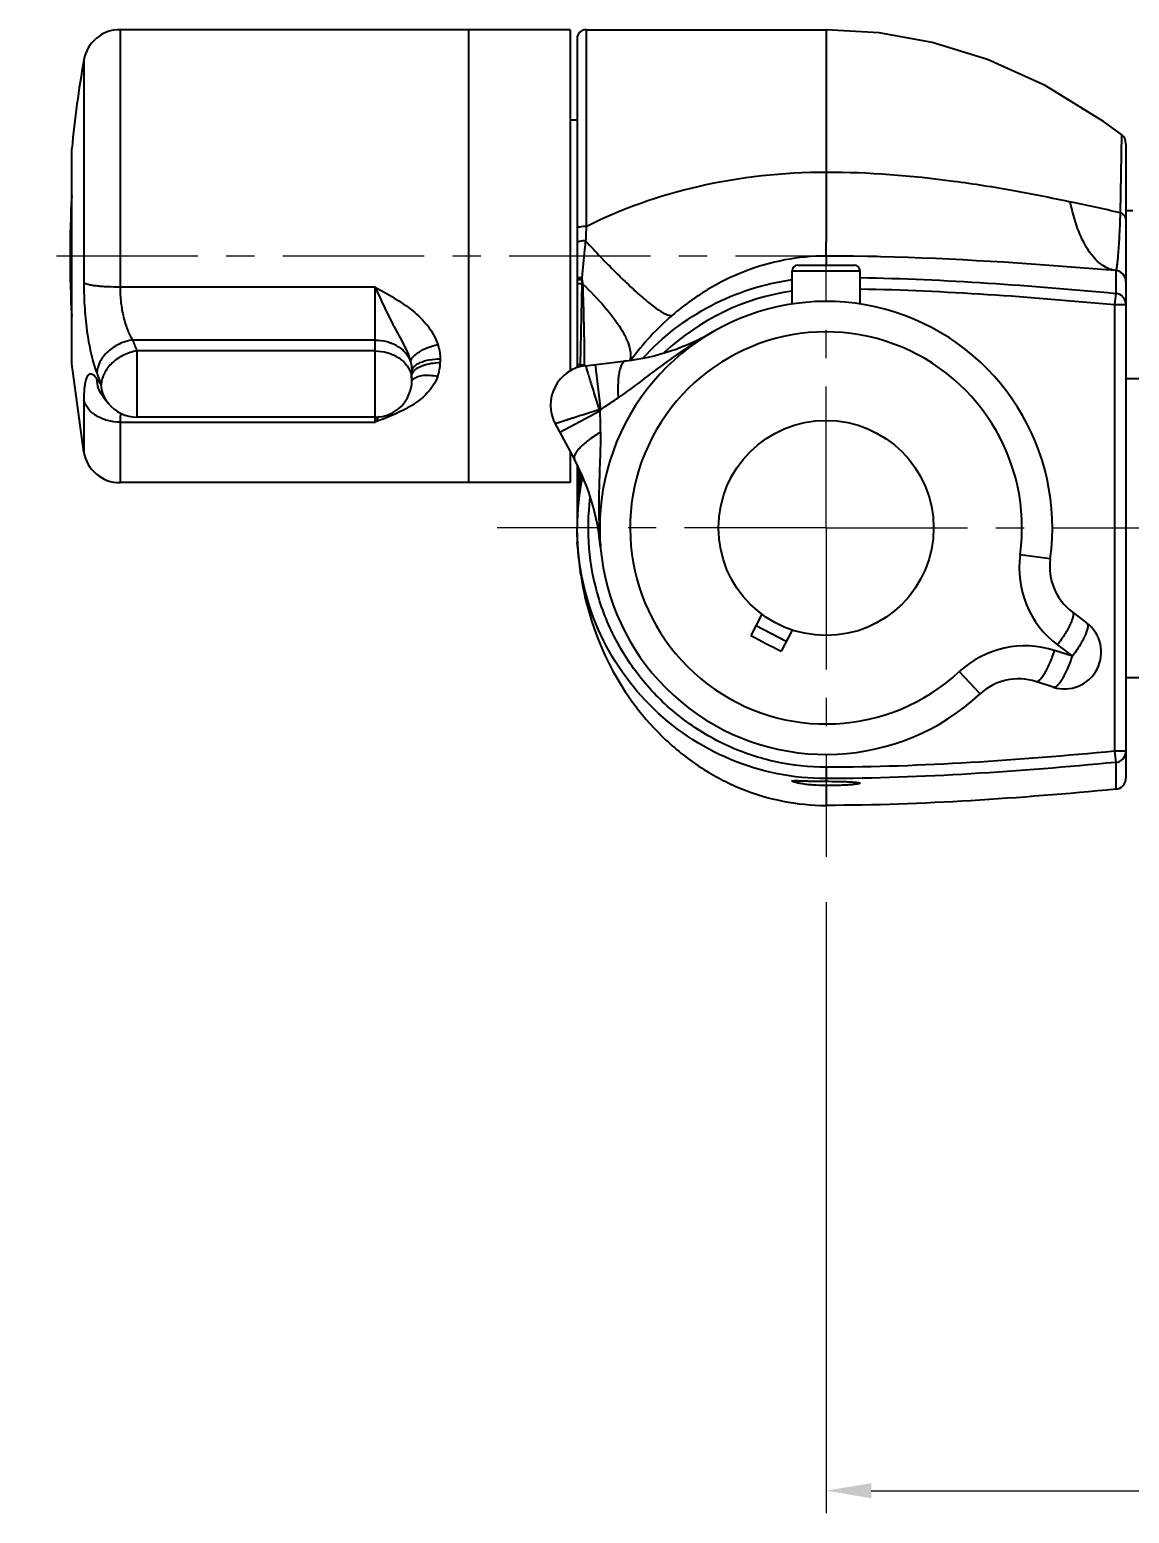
# Model space of a CAD drawing. Extents: x 0 to 1580, y 0 to 1158.
# Drawn here: x 822.2 to 919.4, y 205.5 to 336.5 of the extents above; entities that cross this region are included whole.
import ezdxf

# ---------------------------------------------------------------- set-up
doc = ezdxf.new("R2010")
doc.units = 0
doc.header["$LTSCALE"] = 10
doc.header["$MEASUREMENT"] = 0
doc.header["$PDMODE"] = 3
doc.header["$PDSIZE"] = -10
doc.linetypes.add('CENTER', pattern=[2, 1.25, -0.25, 0.25, -0.25])
doc.layers.get('0').update_dxf_attribs({"linetype": 'CONTINUOUS'})
doc.layers.get('DEFPOINTS').update_dxf_attribs({"linetype": 'CONTINUOUS'})
doc.layers.add('DEF_LAYER_ASSEM_MEMBER', color=7, linetype='CONTINUOUS')
doc.layers.add('MEMBER', color=7, linetype='CONTINUOUS')
doc.styles.add('Daelim Dimension', font='')
doc.styles.get('Daelim Dimension').set_extended_font_data('NanumGothic')
doc.dimstyles.new('DEFAULT', dxfattribs={"dimscale": 2, "dimtxt": 2, "dimasz": 2, "dimexe": 0, "dimexo": 2, "dimgap": 1, "dimtad": 1, "dimdec": 1, "dimzin": 9, "dimdsep": 46, "dimtxsty": 'Daelim Dimension', "dimcen": 0.5, "dimclrd": 252, "dimclre": 252, "dimclrt": 3, "dimadec": 1, "dimazin": 0, "dimtfac": 1, "dimtdec": 1, "dimtix": 1, "dimtmove": 0, "dimatfit": 3, "dimfxl": 1, "dimtolj": 1, "dimtzin": 1, "dimlwd": 9, "dimlwe": 9, "dimarcsym": 0})

# ---------------------------------------------------------------- blocks, each defined once
blk = doc.blocks.new('*D3')
at = {"color": 5, "lineweight": 9, "ltscale": 0.5, "transparency": 16777216}
for p, q in [((892.6158167211584, 259.4336410768892), (892.6158167211584, 205.4695918068646)), ((994.7158167211583, 215.0611049951892), (994.7158167211583, 205.4695918068646)), ((896.6158167211584, 207.4695918068646), (990.7158167211583, 207.4695918068646))]:
    blk.add_line(p, q, dxfattribs=at)
at = {"color": 5, "ltscale": 0.5, "transparency": 16777216}
for points in [[(896.6158167211584, 208.1362584735313), (896.6158167211584, 206.802925140198), (892.6158167211584, 207.4695918068646)], [(990.7158167211583, 208.1362584735313), (990.7158167211583, 206.802925140198), (994.7158167211583, 207.4695918068646)]]:
    blk.add_solid(points, dxfattribs=at)
at = {"layer": 'DEFPOINTS', "color": 0, "ltscale": 0.5, "transparency": 16777216}
for p in [(892.6158167211584, 263.4336410768892), (994.7158167211583, 219.0611049951892), (994.7158167211583, 207.4695918068646)]:
    blk.add_point(p, dxfattribs=at)
at = {"color": 7, "ltscale": 0.5, "transparency": 16777216, "insert": (943.6658167211581, 220.3136547539319), "char_height": 10, "attachment_point": 2, "style": 'Daelim Dimension'}
blk.add_mtext('\\A1;102', dxfattribs=at)

msp = doc.modelspace()

# ---------------------------------------------------------------- linework, layer by layer
at = {"layer": 'DEF_LAYER_ASSEM_MEMBER', "color": 7, "linetype": 'Continuous'}
for p, q in [((870.0158167211584, 336.4875118663892), (830.2267827236583, 336.4875118663892)), ((861.0158167211584, 336.4875118663892), (861.0158167211584, 296.4875118663892)), ((870.0158167211584, 336.4875118663892), (870.0158167211584, 306.3574348988892)), ((870.6158167211584, 335.6875118663893), (870.6158167211584, 306.6414858933892)), ((871.4158167211585, 336.4875118663892), (892.6158167211584, 336.4875118663892)), ((870.6158167211584, 328.4875118663892), (870.0158167211584, 328.4875118663892)), ((919.1158167211584, 326.4188807488893), (919.1158167211584, 270.4019349197893)), ((825.9680894744588, 306.9875118663892), (825.9680894744588, 325.9875118663892)), ((919.7158167211583, 320.4875118663892), (919.1158167211584, 320.4875118663892)), ((889.6158167211584, 312.2612317996892), (889.6158167211584, 315.1875118663893)), ((890.1158167211584, 315.6875118663893), (895.1158167211584, 315.6875118663893)), ((895.6158167211584, 312.2612317996892), (895.6158167211584, 315.1875118663893)), ((827.0258578040584, 299.1748577514892), (825.9680894744588, 306.9875118663892)), ((871.3596812503583, 306.8143438767893), (874.9102432404588, 307.2345805813893)), ((856.0158167211584, 305.5209823020892), (856.0158167211584, 306.2862380975893)), ((919.1158167211584, 305.6875118663893), (926.2158167211583, 305.6875118663893)), ((828.7451386092584, 304.0573904880893), (828.7442358485587, 304.0585889880892)), ((852.7658167211584, 302.2709823020892), (831.7261292660587, 302.2709823020892)), ((868.6879434261587, 301.6819875482893), (870.3802254953584, 298.5324974582892)), ((870.0158167211584, 299.2106951677893), (870.0158167211584, 296.4875118663892)), ((870.6158167211584, 298.0596744786893), (870.6158167211584, 294.2220898826893)), ((870.0158167211584, 296.4875118663892), (830.2267822372587, 296.4875118663892)), ((870.6158167211584, 293.8063805489893), (870.6158167211584, 292.9255363866893)), ((870.6400517986585, 294.5964595822892), (870.6389372015587, 294.5758445074893)), ((870.6452449833587, 293.8045024154893), (870.6425952394584, 293.7506675329893)), ((870.6121320272587, 292.4874215485893), (870.6121320272587, 292.4876022861893)), ((870.6158167211584, 292.0491061521892), (870.6158167211584, 291.2334431985893)), ((886.9537145262584, 284.8592356040892), (885.9790889986584, 282.9869973851893)), ((914.3648758208583, 285.0795786987892), (915.6427499693586, 284.1131300707892)), ((886.4369339298587, 283.8665093148892), (889.0979664293586, 282.4812634751893)), ((889.6147470257583, 283.4739897643892), (888.6401214981584, 281.6017515454893)), ((919.1158167211584, 279.2875118663893), (926.2158167211583, 279.2875118663893)), ((912.6834150013583, 278.4283004894893), (911.1587916659582, 278.9207404090893))]:
    msp.add_line(p, q, dxfattribs=at)
at = {"layer": 'DEF_LAYER_ASSEM_MEMBER', "color": 9, "linetype": 'Continuous'}
for p, q in [((830.2267827237583, 336.4875118650892), (830.2267827246587, 313.7515808279892)), ((871.4158167211585, 336.4875118663892), (871.4158356262587, 319.1104035574892)), ((892.6158167211584, 336.4875118663892), (892.6158167211584, 324.9007493564892)), ((827.0258590996586, 333.8001733508893), (827.0258591019583, 314.1191938170892)), ((918.7168284907584, 327.2182200415892), (918.6100390054585, 320.3072458767892)), ((892.6158167211584, 324.9007493564892), (892.6166624009584, 317.7425161750892)), ((892.6170190934586, 316.4942051856892), (892.6166624009584, 317.7425161750892)), ((892.6158160356586, 316.4946070615892), (892.6158160356586, 315.6875118663893)), ((871.0480340079584, 314.5821781441892), (871.0425567376587, 314.3989057530893)), ((889.6158167211584, 315.1875118663893), (895.6158167211584, 315.1875118663893)), ((918.2090324580586, 315.2241917431893), (918.1544608951585, 315.2285463636892)), ((918.2092368521585, 315.2265980104893), (918.2093266051588, 313.2000103337892)), ((852.7658167211584, 313.7515742989892), (830.2267827246587, 313.7515808279892)), ((852.7658167211584, 301.8277553225893), (852.7658167211584, 313.7515742989892)), ((871.0339063008587, 314.0477016635892), (870.9004661762588, 306.9006834383893)), ((871.0339044915586, 314.0477017856892), (871.0908937916583, 314.0438572635893)), ((871.0425567376587, 314.3989057530893), (871.0614290683584, 314.3971137452892)), ((918.2093265728586, 313.2000102601893), (918.1158167216586, 312.2067406942892)), ((918.1158167211584, 312.2074925868892), (918.1158167211584, 272.7673561977892)), ((918.1158167211584, 312.2067406942892), (919.1158167211584, 312.2067406942892)), ((852.7658167211584, 309.0796702629892), (831.3406034584586, 309.0795786982892)), ((831.7261584426587, 308.1131300707892), (831.7261289497583, 302.2709823020892)), ((852.7658167211584, 308.1131300707892), (831.7261584426587, 308.1131300707892)), ((858.5158167211584, 307.4197769189892), (858.5158167211584, 307.0861189989893)), ((870.9004818691583, 306.9006824082892), (870.8968534699588, 306.7079430005892)), ((870.9004661762588, 306.9006834383893), (871.2407254886584, 306.8783492344892)), ((871.2396018867585, 306.8783786250892), (871.2393478148588, 306.8156218745893)), ((872.2231618859587, 306.9165435448892), (872.6933114757585, 302.9442697169893)), ((827.0258591019583, 303.7975417315893), (827.0258577906584, 299.1748578296892)), ((872.6230625893586, 302.8093228618893), (869.0994996365584, 300.9160441930892)), ((872.5590890310586, 302.9283834437892), (872.6933118620586, 302.9442697627892)), ((872.5590890310586, 302.9283834437892), (872.6230542374587, 302.8093384054893)), ((830.2267827246587, 301.8277510725893), (830.2267822322583, 296.4875118682892)), ((830.2267827246587, 301.8277510725893), (852.7658167211584, 301.8277553225893)), ((870.7129606510584, 297.8646956486892), (870.6457576685584, 294.8521726799893)), ((870.6457576685584, 294.8521726799893), (870.6400510273588, 294.5964597743892)), ((912.4277990961587, 289.7515742990893), (909.7657239450587, 290.1191938170892)), ((913.0690591706584, 282.1516055386892), (914.3899844607586, 281.1525975880893)), ((914.3899844607586, 281.1525975880893), (912.8139934351584, 281.6616288195893)), ((906.2206518205585, 277.8277553227892), (904.3926119620583, 279.7975417315893)), ((919.1158167211584, 272.7682916141893), (918.1158167211584, 272.7682916141893)), ((918.1158167218587, 272.7682916141893), (918.2093259781586, 271.7750285413892)), ((892.6158176145586, 271.3502043502892), (892.6158175561586, 270.1119701815893)), ((918.2095841032587, 271.7750525903892), (918.2093587955587, 269.4063195744893)), ((892.6158174406582, 269.7332186159892), (892.6158185960585, 267.9838267123893))]:
    msp.add_line(p, q, dxfattribs=at)
at = {"layer": 'DEF_LAYER_ASSEM_MEMBER', "color": 1, "linetype": 'CENTER', "lineweight": 5}
for p, q in [((892.6158167211584, 292.4875118663892), (892.6158167211584, 321.5413826559893)), ((897.1158167211584, 316.4875118663892), (822.2424552266584, 316.4875118663892)), ((892.6158167211584, 292.4875118663892), (863.5619459316586, 292.4875118663892)), ((892.6158167211584, 292.4875118663892), (921.6696875107586, 292.4875118663892)), ((892.6158167211584, 292.4875118663892), (892.6158167211584, 263.4336410768892))]:
    msp.add_line(p, q, dxfattribs=at)
at = {"layer": 'DEF_LAYER_ASSEM_MEMBER', "color": 7, "linetype": 'Continuous'}
msp.add_lwpolyline([(918.7168285286584, 327.2182208794893), (917.1232550679588, 328.3746126700893), (911.9686117230585, 331.5514464702892), (906.8934805482586, 333.8568469248892), (901.9875053780588, 335.3643287084892), (897.2963333027583, 336.1964999237892), (892.6158167211584, 336.4875118663892)], dxfattribs=at)
msp.add_circle((892.6158167211584, 292.4875118663892), 9.5, dxfattribs=at)
for centre, radius, start, end in [((830.2267827246587, 333.2375118663892), 3.25, 90, 170.0303431842019), ((871.4158167211585, 335.6875118663893), 0.8, 90, 180), ((925.5158167211584, 316.4875118663892), 100, 170.0303429322015, 174.5486801876011), ((918.1158167211584, 326.4188870286893), 1, 5.9926739086263e-10, 53.06082926969974), ((890.1158167211584, 315.1875118663893), 0.5, 90, 180), ((895.1158167211584, 315.1875118663893), 0.5, 0, 90), ((892.6158167211584, 292.4875118663892), 20, 352.1374624822999, 312.8625375189029), ((872.5594952912588, 327.0959497204892), 20, 276.7500000000041, 300.0950474339945), ((871.7710621414585, 303.3386042774893), 3.5, 96.7500000000041, 208.2499608630988), ((852.7657839044587, 305.5210151188892), 3.2500328169, 270.0005785362957, 359.9994214636994), ((845.0695622025587, 316.3653202837892), 20.4443620959, 217.0147592796012, 219.0991551265025), ((831.7261270370586, 305.5208450371892), 3.2498627353, 219.1480784996995, 270.0005536872955), ((830.2267827246587, 299.7375118663892), 3.25, 189.9695249094026, 270), ((852.7624107312586, 289.0661041145893), 20, 4.904933451998864, 28.25000000000064), ((892.9400032762587, 292.4741179133893), 22.327875294, 168.2297434831987, 179.9653976167005), ((896.5365629004586, 292.5470779608893), 25.9211247383, 171.2176174900994, 173.2911084068004), ((896.2425887560585, 292.5916267101892), 25.6237955543, 169.9023579944994, 171.2156987052987), ((897.0017798535587, 292.4929237722893), 26.3894826949, 173.2923362791, 175.4794061485011), ((882.7070668020588, 293.7908877413893), 12.0912600252, 178.0766855655002, 179.9265999392002), ((896.8929778413585, 292.4852311775892), 26.2808659658, 177.2401134645991, 179.0379271556995), ((888.6244608042584, 293.6118190232892), 18.0113409939, 176.9318776560008, 178.1391334666003), ((897.0028585932587, 292.4799496108892), 26.3908740921, 175.4508860527998, 177.1231273639999), ((865.6785354971585, 290.4440265535893), 5, 3.747252434699583, 9.097762511399205), ((896.8920448122585, 292.4897667788892), 26.2799326352, 180.9620507844997, 182.7370629426003), ((896.9801383788586, 292.4937491244892), 26.3681158726, 182.7365655749998, 183.7510803444003), ((865.6778222038583, 290.4451456890893), 5, 3.657214484701253, 3.733921315498901), ((897.6428088940584, 292.4962813952893), 27.0308621231, 183.6737269126004, 184.1597137457994), ((897.7083876041588, 292.5017055359892), 27.0966615393, 184.161094454801, 188.8804256866012), ((917.3807946899587, 289.0675899070893), 5, 172.1373869512985, 232.9017394463928), ((913.6823240091585, 281.5209823020892), 3.25, 252.1000000000022, 52.90000000000276), ((977.0876449256584, 454.7563840797893), 194.4363422011, 242.0579811839029, 242.9420188161011), ((909.6218605950585, 274.1628161865892), 5, 72.09821799480022, 132.8626091187966), ((918.1158167211584, 270.4019349179893), 1, 275.3782210503999, 1.02201145246029e-07)]:
    msp.add_arc(centre, radius, start, end, dxfattribs=at)
at = {"layer": 'DEF_LAYER_ASSEM_MEMBER', "color": 9, "linetype": 'Continuous'}
for centre, radius, start, end in [((871.4770604487585, 119.8738301364892), 205.90091927, 76.76673434999704, 78.02760344280583), ((789.8027525095586, 308.6116453091893), 81.4643220779, 4.072406338699793, 4.203871166099219), ((918.1160318968587, 314.2311626795893), 0.9997846520999999, 359.9391426658991, 84.65083248190523), ((912.0629325217587, 313.2125125001893), 41.0375277307, 178.3433506519007, 178.833844828401), ((887.2286913920584, 315.5703637861893), 16.2098291424, 184.1510301940003, 185.4037089553012), ((892.6327887627585, 292.6797975897892), 20.9453844913, 98.2901650485994, 133.118970697499), ((918.1172680112586, 312.2057136231892), 0.9985492382, 0.05893234430000595, 84.71025827800081), ((894.7728091505587, 293.0082343104892), 24.1082171967, 130.7141685246987, 143.6360477245046), ((892.6158167211584, 292.4875118663892), 17.3126570046, 352.1374624821015, 312.8625375179068), ((869.0001162297585, 323.5433325475892), 40.3415304319, 201.010105368902, 202.4879591778023), ((854.9237933535587, 307.0843964390892), 3.5920237807, 340.1956151679007, 0.02747627000025197), ((867.1053065660585, 321.1026019855892), 41.7006093109, 201.0100590233003, 202.487912832401), ((842.4521557792586, 316.4277053807892), 17.8797879153, 217.023081550598, 219.0948721061969), ((853.9101583187585, 305.5164556284892), 2.105946741, 10.69654300770211, 11.45611641170149), ((853.9296509502583, 305.5198323660892), 2.0861660879, 0.03158256760002149, 10.70477997380193), ((856.6107300315584, 305.0659983455893), 0.729261609, 143.0590770508036, 145.3909596947986), ((892.6158167211584, 292.4875118663892), 22.5, 152.3062926738005, 152.6936813516018), ((859.3592929843585, 297.5491367489892), 7.860057641699999, 142.6545057741987, 147.0197769604948), ((650.8326216374585, 311.7408754138893), 220.5310383358, 355.5351692574992, 356.2939220629001), ((916.2038996873589, 294.4295571783892), 43.6691612362, 181.5515056314999, 182.5516662872002), ((914.2326004131583, 294.3354850336892), 41.6956288884, 182.5431244485987, 184.8960896317997), ((918.2126991284586, 288.9527112760892), 8.5271373431, 172.1374843845994, 232.8999780974941), ((910.1931237174585, 273.5472549217892), 8.5271344442, 72.10001048320424, 132.8625270346975)]:
    msp.add_arc(centre, radius, start, end, dxfattribs=at)
for points, start_tangent, end_tangent in [([(871.4161290432585, 319.1098418213892), (881.3274290319587, 322.6514229160892), (892.6158163595583, 323.9171246131892)], (0.8916719848841678, 0.4526820864279131), (0.9999999546046285, 0.0003013150191711)), ([(892.6158167211584, 323.9164009412892), (903.8820045032585, 323.1210137172893), (909.1801432950588, 322.2858044446892), (914.1892059926586, 321.2965286125892)], (1, 5.826238093841795e-09), (0.9782949159681449, -0.2072174157518628)), ([(918.1544776796586, 315.2285437007893), (917.5298582235587, 315.4096991175892), (916.9167267493585, 315.7702663358892), (916.3289888045583, 316.3134029772892), (915.7802322731586, 317.0317660633892), (914.8475956783586, 318.9351220914892), (914.1876401836585, 321.2960591805892)], (-0.9890460616975397, 0.1476072079560711), (-0.2000688473580246, 0.9797818411854915)), ([(918.6108511154584, 320.3082793593892), (918.5642158013588, 319.1754468337892), (918.5148659772585, 318.1773844038893), (918.4639871128584, 317.3187864269893), (918.4117454492584, 316.6030717260893), (918.3594050926586, 316.0326566464893), (918.3077580182585, 315.6106656049893), (918.2821864944585, 315.4565133130892), (918.2570659157586, 315.3405273829893), (918.2325443061586, 315.2629156076893), (918.2082060181583, 315.2242589617892)], (-0.03680320273358601, -0.9993225326532723), (-0.7902056143686507, -0.6128418123955509)), ([(919.1158138937585, 319.7399497523892), (918.9806939869586, 320.0685743073892), (918.6108470455583, 320.3082031587892)], (0.001587672004861026, 0.9999987396480083), (-0.9371880002955596, 0.3488246724387631)), ([(871.4158167211585, 319.1104073120893), (871.1096702497584, 319.0976205439893), (870.8501314340588, 319.0611762841892), (870.6767131454585, 319.0066322598892), (870.6158167211584, 318.9422922750892)], (-0.9999999986998733, 5.099268256802395e-05), (-3.352560744819671e-06, -0.9999999999943802)), ([(871.4158543173585, 319.1104030486892), (871.3690271094583, 317.8472428855893)], (-0.03652567646773806, -0.9993327148445479), (-0.03819354289490016, -0.9992703604536339)), ([(871.3696838669584, 317.8467181856893), (870.8341808878586, 317.7826966358892), (870.6724801931587, 317.7175818814892), (870.6158168127586, 317.6417307234892)], (-0.999891137627769, -0.01475509720217953), (-0.00186259157779023, -0.9999982653748027)), ([(871.3696469264587, 317.8464153754892), (871.2701175010588, 317.0435566184892), (871.0478969990586, 314.5834346971892)], (-0.1315582703159325, -0.9913084391406541), (-0.0715410776860397, -0.9974376542940017)), ([(871.3690271094583, 317.8472428855893), (874.0386858743586, 315.0456159572892), (875.3074361622585, 313.8196357740892), (876.4532508722586, 312.7937100531892), (877.4258533386583, 312.0137015809893), (878.1895130073585, 311.5047809629892), (878.4867287397583, 311.3536972450893), (878.7279863370586, 311.2683384325892), (879.0473599400584, 311.2816134049892)], (0.6734913625215666, -0.7391950923868771), (0.8547216415119484, 0.5190866165979628)), ([(892.6158188496584, 316.4942140210893), (888.9746963109583, 316.1505866194893), (885.4370370111583, 315.1372392577892), (882.1101234138587, 313.5025486040893), (879.0472966821585, 311.2815689453893)], (-0.9999998808079086, -0.0004882460123366913), (-0.757891294699874, -0.6523808591751821)), ([(918.1549307711584, 315.2284765997892), (911.9551186358585, 315.6994289754892), (892.6158160356586, 316.4941784718893)], (-0.9968357801475876, 0.07948853639079527), (-1, -3.249482912760831e-09)), ([(871.0480462245587, 314.5826272008892), (870.8700878804584, 314.5753533563893), (870.7323517520585, 314.5655640192892), (870.6820999940587, 314.5599490909892), (870.6455501664586, 314.5539801804892), (870.6233207233586, 314.5477789682892), (870.6158167230587, 314.5414841446892)], (-0.9995507812984953, -0.0299705789995438), (-0.001182590442611805, -0.999999300739678)), ([(895.6161809067585, 314.5966934969892), (906.9146312656585, 314.1112495684893), (918.2093242935584, 313.1999858471892)], (0.9998571995557205, -0.01689912709557543), (0.9955976329056924, -0.09373021579289394)), ([(827.0258591019583, 314.1191938170892), (827.1055260258586, 311.8440387539893), (827.3378640432584, 309.6571290452893), (827.7041702690585, 307.7165937982892), (828.1770581833584, 306.1516055386892)], (2.08112219610992e-06, -0.9999999999978346), (0.3584405816656995, -0.9335525423965997)), ([(830.2267827246587, 313.7515742990893), (829.1147493383587, 313.7784099044893), (828.6012515727584, 313.8111833799892), (828.1370638296585, 313.8556642480892), (827.7364506648587, 313.9105039917893), (827.4115906003585, 313.9740141948893), (827.1722557621588, 314.0443188122892), (827.0258591019583, 314.1191938170892)], (-1, -1.04858873352805e-09), (-0.7891817465006663, 0.6141597275873419)), ([(830.2267826041584, 313.7515808279892), (830.3063024077587, 312.3965182741892), (830.5356362004586, 311.1062046617893), (830.8907496846587, 309.9779563822892), (831.3406232502584, 309.0795787001892)], (1.575873201266851e-06, -0.9999999999987583), (0.5351736078194387, -0.8447420964374428)), ([(852.7658167211584, 313.7515742989892), (854.4626881230588, 312.7858736770893), (856.0598127148587, 311.6796421325893), (857.4127804954587, 310.3224630727892), (858.3033663225588, 308.6965063811892)], (0.8766630893095059, -0.4811047992301818), (0.314316067776765, -0.9493183920778908)), ([(852.7658167211584, 313.7515742989892), (853.5315900074584, 312.0863227928892), (853.9283084791587, 311.2653310119892), (854.3406974966583, 310.4610175232892), (854.7682015145583, 309.6683120804893), (855.1980155631586, 308.8708843420893), (855.8957360610584, 307.1856271297893)], (0.4061261208381542, -0.9138170352827489), (0.2475964147079769, -0.9688632594044196)), ([(870.6558110381584, 314.3759806555893), (870.6259194849586, 314.3697961100893), (870.6158167211584, 314.3634756543893)], (-0.9885031721239647, -0.1512001279789784), (-1.562146536364618e-06, -0.9999999999987799)), ([(871.0339064977588, 314.0477196235893), (870.8613559832584, 314.0430816909893), (870.7282137426587, 314.0369265325892), (870.6797154624587, 314.0334156114892), (870.6444663459583, 314.0296919596892), (870.6230412994587, 314.0258287790892), (870.6158167139583, 314.0219093931893)], (-0.999801294558216, -0.01993417667513259), (1.533726517534386e-06, -0.9999999999988239)), ([(871.0425579128587, 314.3989130152893), (870.9146380950588, 314.3946990932892), (870.6558110381584, 314.3759806555893)], (-0.9996513258539871, -0.02640505100100923), (-0.9885031719720877, -0.1512001289719067)), ([(871.0909008286585, 314.0438394478892), (873.0504678320585, 312.0060268886892), (874.4962454561582, 310.0656983887892), (874.9652978952586, 309.1988205814893), (875.2484007140583, 308.4311669097892), (875.2644063082585, 307.2507590085893)], (0.726960036620103, -0.6866797690024795), (-0.3339486424260079, -0.942591271029934)), ([(871.0909254450585, 314.0437354687892), (871.2396018867585, 306.8783786250892)], (0.04171221826458099, -0.9991296666836834), (-0.003827054411912447, -0.9999926768004497)), ([(895.6161808210586, 313.5988619911892), (906.8788009359587, 313.1141680643892), (918.1158167211584, 312.2074925868892)], (0.9998552658636922, -0.01701315152008516), (0.9956000959540678, -0.09370404973239412)), ([(874.2461054550586, 303.9714110893892), (876.3232468633587, 305.4771969013892), (878.3581131039587, 307.0030142008893), (880.4358341960587, 308.4558135909892), (882.5876560062588, 309.7917307934893)], (0.8310453108556146, 0.5562047206783624), (0.8652216287098524, 0.501389602218345)), ([(831.3405678358586, 309.0796702629892), (830.1588594076584, 308.7272368656893), (829.1480571376587, 308.0512320253893), (828.4540372062584, 307.1492964459893), (828.1770581833584, 306.1516055386892)], (-0.9903785459654514, -0.1383847379278453), (-0.04963672607030986, -0.9987673379846886)), ([(831.7261584425587, 308.1131300710892), (830.5496479410585, 307.7487437896892), (829.5430500784587, 307.0625890467892), (828.8516431577586, 306.1535178249893), (828.5756014462586, 305.1525975880893)], (-0.9888478345381724, -0.1489293796709276), (-0.04940885141996088, -0.9987786368366918)), ([(852.7658167211584, 309.0796702629892), (853.8021705749588, 308.9443480621892), (854.7302325697583, 308.5525673087893), (855.4532339726584, 307.9452215297893), (855.8957360610584, 307.1856271297893)], (1, 0), (0.3308701793544273, -0.9436762815785767)), ([(852.7658167211584, 308.1131300707892), (853.8880217078586, 307.9536990387892), (854.8721987635586, 307.4950070186893), (855.5973741891585, 306.7933169445893), (855.9741485265586, 305.9347331658893)], (1, 0), (0.1986158447478381, -0.9800774184803479)), ([(855.8957311631584, 307.1856260371893), (856.1225892845587, 307.5948220054893), (856.3541101644587, 307.8098448338893), (856.6544118124584, 308.0218387871893), (857.4168381975587, 308.4070111111893), (858.3033663225588, 308.6965061052892)], (0.1553929480192163, 0.9878527378642513), (0.9702077644603807, 0.2422744183375344)), ([(858.3033663225588, 308.6965063811892), (858.3952804098585, 308.3796971491893), (858.5158167211584, 307.4197769189892)], (0.3144210841060037, -0.9492836150853998), (5.369213279725118e-05, -0.9999999985585775)), ([(855.8957360610584, 307.1856271297893), (855.9474621535587, 306.9612190884892), (856.0158167202585, 306.2862302439893)], (0.2534911631991929, -0.9673377022425624), (1.239087280915617e-05, -0.9999999999232333)), ([(856.0158167211584, 306.2863100504892), (856.0638708179586, 306.5073671103893), (856.2061481146584, 306.7200992705892), (856.4371528157585, 306.9160159236893), (856.7480497682586, 307.0877921593892), (857.5590414677586, 307.3334831875893), (858.5158167211584, 307.4197769189892)], (0, 1), (1, 3.391799192888739e-11)), ([(856.1010021512584, 306.2151023226892), (856.4371528088586, 306.5638215216892), (856.9939531337586, 306.8432642369893), (857.7121501147585, 307.0237448963892), (858.5158167211584, 307.0861189989893)], (0.4949285339487383, 0.8689336834784073), (1, 1.921659079169558e-09)), ([(870.9004845269583, 306.9008505448893), (870.7805351679585, 306.8938929037893), (870.6904546052583, 306.8856564241893), (870.6347164506587, 306.8765306586893), (870.6158166989585, 306.8669563662893)], (-0.9989170695956788, -0.04652620842473643), (-4.584525959445537e-06, -0.9999999999894911)), ([(871.3596812503583, 306.8143438767893), (871.3834997162585, 306.7384386037893), (871.4137107138586, 306.6444718448893), (871.4547337084587, 306.5141761922893), (871.5653604073586, 306.1506112047892), (871.7151160884587, 305.6637476718893), (871.8971236471584, 305.0734433690893), (872.1035783549587, 304.4028911930893), (872.3278280431587, 303.6780852436892), (872.5599487280588, 302.9255850540893)], (0.3513940892381213, -0.9362276400793299), (0.3123511912208812, -0.9499667011758343)), ([(874.9102421908583, 307.2345894402893), (874.7378624653584, 307.1561190888892), (874.5838983098583, 306.9654018645892), (874.4529787670585, 306.6679850411892), (874.3487568425585, 306.2723886455892), (874.2742851471585, 305.7899877257893), (874.2316907570585, 305.2348577689893), (874.2222186112585, 304.6225448402893), (874.2461057376586, 303.9714109127892)], (-0.9930678974035236, -0.1175421249873629), (0.06073081941086254, -0.9981541802615893)), ([(828.1770581833584, 305.6616288195893), (827.9292459297585, 305.9340978698892), (827.8135900686584, 306.0170483962893), (827.7041594744587, 306.0636005053892), (827.6014129971586, 306.0733467956892), (827.5058131205587, 306.0460227378892), (827.4178193189587, 305.9814731651892), (827.3378507048587, 305.8797648682893), (827.2035192533585, 305.5659673908892), (827.1055169717583, 305.1088312832892), (827.0458784399584, 304.5158066740893), (827.0258591019583, 303.7975417315893)], (-0.6018955278952091, 0.7985748390099376), (-2.979185899090411e-06, -0.9999999999955623)), ([(828.7442582717586, 304.0586058765892), (828.3403092513586, 304.8118517821893), (828.1770581834585, 305.6616288194892)], (-0.6015784747356439, 0.7988137071525101), (-0.04203437350755801, 0.9991161651398837)), ([(858.3033663225588, 305.8673831326893), (857.9320308831584, 305.1108065825892), (857.4124825645586, 304.4380680439892), (856.7782308041587, 303.8508934315893), (856.0594141294587, 303.3422805661893), (854.4623886520585, 302.5105463536893), (852.7658167211584, 301.8277553225893)], (-0.338552998967472, -0.9409473241845853), (-0.935623610426531, -0.3529992345776732)), ([(856.0158167235586, 305.9109956480893), (856.0211918983587, 305.9877080618892), (856.1010021512584, 306.2151023226892)], (9.293572019920488e-05, 0.9999999956814759), (0.4949285341040085, 0.868933683389968)), ([(856.0278635992586, 305.5042781835892), (856.9095883886584, 305.9437079225893), (857.5720104394586, 305.9729541285892), (858.3033663210585, 305.8673626841892)], (0.6009095226053771, 0.7993170495130062), (0.9746062698013055, -0.2239254761387927)), ([(829.2035991934586, 303.4717903716893), (828.7558733943588, 304.2550140129892), (828.5756014462586, 305.1525975880893)], (-0.6305200425163244, 0.7761729678268966), (-0.04187176863188165, 0.9991229929251144)), ([(872.6933120312588, 302.9442700849892), (873.0843043110585, 303.1998120651892), (874.2461054550586, 303.9714110893892)], (0.8384584441799773, 0.5449655377941727), (0.8311059243566504, 0.5561141452069689)), ([(830.2267827246587, 301.8277553227892), (829.1147493278586, 301.9715464193893), (828.1370638178587, 302.3854922270892), (827.4115905939584, 303.0196373283893), (827.0258591019583, 303.7975417315893)], (-1, -2.490754732582895e-11), (-0.2332022285021783, 0.9724282598843053)), ([(872.5618744359585, 302.9292843035893), (871.8122386311584, 302.6877848785892), (871.0898245088583, 302.4556905313892), (870.4220290691583, 302.2402790656893), (870.1165022405585, 302.1418952469892), (869.8339101287584, 302.0511193994893), (869.5772375879587, 301.9684865399893), (869.3490235660583, 301.8949151205892), (869.1516097141584, 301.8313719044893), (868.9870628394583, 301.7784413576892), (868.8572516621584, 301.7365927875892), (868.8057993100583, 301.7199798744892), (868.7635116592583, 301.7063260512892), (868.7305221951588, 301.6956872247893), (868.7068986372587, 301.6880814292892), (868.6986139476585, 301.6854179329893), (868.6926885830585, 301.6835151113893), (868.6879396249587, 301.6819947147893)], (-0.9573337779942525, -0.2889844935480992), (-0.475370452157786, 0.8797857314228857)), ([(872.6230620336582, 302.8093534992893), (872.6379871773588, 302.3424861912893), (872.6723236714583, 300.9482044112892)], (0.03447948989697894, -0.9994054056169819), (0.02115383388042378, -0.9997762326201597)), ([(830.3054604180584, 302.6031013698893), (830.2712314403584, 302.4381750269893), (830.2267826157586, 301.8277510725893)], (-0.2440802290683833, -0.9697550421513289), (-2.268729244425627e-06, -0.9999999999974264)), ([(872.6723242713588, 300.9482041568892), (872.1252451337587, 300.5942955219892), (871.6291001377585, 300.2353274772893), (871.1987945468586, 299.8820261380893), (870.8463489111587, 299.5443281322893), (870.5820732350585, 299.2320492300893), (870.4135346295584, 298.9542144759893), (870.3456171499583, 298.7187031763892), (870.3802098702586, 298.5324890655893)], (-0.8524733663095081, -0.522770656916525), (0.4733113107684453, -0.8808952282188025)), ([(872.6723236714583, 300.9482044112892), (872.6515861801586, 299.0063332020893), (872.5827743651585, 297.0812235483892), (872.5507480246588, 293.2471896408892)], (0.02111128999562892, -0.9997771318822612), (0.02713027908196436, -0.9996319062319564)), ([(892.6158176145586, 271.3502043502892), (888.1760284679585, 271.8294993589893), (883.9392333273586, 273.2389022961893), (880.0984773253585, 275.5163815132893), (876.8242867606587, 278.5523679635892), (874.2633538531586, 282.2103877555893), (872.5259199705588, 286.3237332926892), (871.6872118229585, 290.7097103059892), (871.7835849828584, 295.1739518014892)], (-0.999999999949938, 1.000619434045074e-05), (0.1267490821522079, 0.9919348114536423)), ([(870.6400510273588, 294.5964597743892), (870.6811363097586, 294.5837788453892), (870.6944176700586, 294.5731615493893)], (0.9703550293197105, -0.2416839197670043), (-0.07482724962555966, -0.9971965115830853)), ([(914.3647547512587, 285.0796702629892), (914.4401547550588, 284.9483408604892), (914.4501629334586, 284.8485756139893), (914.4414166400584, 284.7272368656893), (914.3683636714586, 284.4245600088892), (914.2237268620584, 284.0512320253893), (914.0127193400585, 283.6208607165893), (913.7431634861587, 283.1492964459893), (913.4245743311585, 282.6532915771893), (913.0690591706584, 282.1516055386892)], (0.7975839288206654, -0.6032079877513161), (-0.5958079307222969, -0.8031269573911805)), ([(915.6427499688584, 284.1131300710892), (915.7354680823587, 283.7487437896892), (915.7118847169586, 283.6042074267892), (915.6697701519588, 283.4406502179893), (915.5316442356584, 283.0625890467892), (915.3260900712585, 282.6282809384892), (915.0605608807587, 282.1535178249893), (914.7447159866588, 281.6556000224892), (914.3899844607586, 281.1525975880893)], (0.7975839288220002, -0.603207987749551), (-0.5952624099028839, -0.8035313704869346)), ([(911.1586436840585, 278.9207882059893), (911.3094700925585, 278.9343515898893), (911.3969334507588, 278.9833763648893), (911.4913116640587, 279.0601379548892), (911.6973485653584, 279.2935877544892), (911.9202006790583, 279.6261994243893), (912.1517112745587, 280.0458975070893), (912.3833832276587, 280.5371828890893), (912.6069514038586, 281.0826525565893), (912.8139934353585, 281.6616288194892)], (0.9515944038765564, -0.3073566178087294), (0.3161417079364151, 0.9487119797404514)), ([(912.6834150013583, 278.4283004894893), (913.0350836931584, 278.5613536421893), (913.1399540875586, 278.6635746560893), (913.2497763874585, 278.7918854490892), (913.4802401978586, 279.1218785549893), (913.7181035475587, 279.5393675660893), (913.9547054357586, 280.0291892800892), (914.1814146326587, 280.5735081894892), (914.3899844607586, 281.1525975880893)], (0.9515944038803574, -0.3073566177969612), (0.3167858730388482, 0.9484970799338366)), ([(918.1158167211584, 272.7673561977892), (905.3814827562587, 271.7672383101892), (892.6158176145586, 271.3502043502892)], (-0.9955990793015496, -0.09371485097841686), (-0.9999999998048492, 1.975605828420978e-05)), ([(918.2093259781586, 271.7750285413892), (918.8552453037587, 272.0966492696892), (919.1158167211584, 272.7682916141893)], (0.9958848238670561, 0.09062790735354545), (0, 1)), ([(918.2093236411583, 271.7750529396893), (905.4134451105583, 270.7700012276892), (892.6158179606582, 270.3525535859893)], (-0.995597631537363, -0.09373023032721756), (-1, -7.344073260231367e-09))]:
    msp.add_spline(points, degree=3, dxfattribs=dict(at, start_tangent=start_tangent, end_tangent=end_tangent))
at = {"layer": 'DEF_LAYER_ASSEM_MEMBER', "color": 7, "linetype": 'Continuous'}
for points, start_tangent, end_tangent in [([(876.4462718120585, 307.4997172176892), (882.4268767342583, 312.1053345116893), (885.9196653162585, 313.5717477935892), (889.6130147636586, 314.4141445019893)], (0.6757867920294298, 0.7370971521574156), (0.9904797606920841, 0.1376584311233857)), ([(892.6158179606582, 270.3525702068893), (884.1736748698586, 272.0468339378892), (877.0335323436584, 276.8592752178893), (872.2781712746587, 284.0383612965892), (870.6121320535585, 292.4874215485893)], (-0.9999999999920111, 3.997246667581716e-06), (-1.678244946785737e-06, 0.9999999999985919)), ([(870.9365428841584, 288.3187165492892), (873.5469099310585, 280.2995928201892), (878.4708754301587, 273.7556513782893), (881.6185018996584, 271.2938575701892), (885.0957642109584, 269.4761616404892), (888.7987028660586, 268.3618688566892), (892.6158179672584, 267.9838267123893)], (0.1543830167245244, -0.9880110749111244), (0.999999999999998, 6.483740947288824e-08)), ([(892.6158167211584, 269.7332187550892), (891.4642845891585, 269.7787388777892), (890.9459763041586, 269.8303713496892), (890.4925502827587, 269.8939169504893), (890.1207847889586, 269.9623834974892), (889.8442957851585, 270.0286851527893), (889.7451755124584, 270.0590215533892), (889.6736210504587, 270.0865299614892), (889.6303437369584, 270.1106972255893), (889.6158167626586, 270.1311299433893)], (-0.9999999999962658, -2.732851320541057e-06), (0.0002581566300524177, 0.9999999666775766)), ([(889.6158167626586, 270.1311299433893), (889.6302640228587, 270.1474565922892), (889.6733842415588, 270.1597237392892), (889.8440481428584, 270.1723526221892), (890.1212764773586, 270.1711550841893), (890.4943698190586, 270.1600224214893), (890.9489743136583, 270.1438966381893), (891.4674686326584, 270.1278497411893), (892.0305694737585, 270.1162165956893), (892.6158167211584, 270.1119704786893)], (0.0002581566683088951, 0.9999999666775667), (0.9999999999975103, 2.231519970741372e-06)), ([(892.6158167211584, 270.1119701767892), (893.7647740154584, 270.1007843366892), (894.2834945636587, 270.0868144055893), (894.7381047688586, 270.0673878805893), (895.1109557480586, 270.0427799211892), (895.3878355930583, 270.0134878558893), (895.5582736748584, 269.9802675254892), (895.6013701919583, 269.9624934029893), (895.6158166988585, 269.9441481875892)], (1, 4.935987076342627e-09), (0.0001616067014410697, -0.9999999869416369)), ([(895.6158166988585, 269.9441481875892), (895.6013647845584, 269.9253891569892), (895.5582514338585, 269.9064138833892), (895.3878045530587, 269.8686123280893), (895.1110002487585, 269.8324361574893), (894.7382881005587, 269.7996436456892), (894.2837883961583, 269.7719507466892), (893.7650874168585, 269.7508973027892), (892.6158167211584, 269.7332186228892)], (0.0001616067160043654, -0.9999999869416347), (-1, -4.26790443888617e-09)), ([(918.2095466001588, 269.4063372551892), (905.4135194610585, 268.4012740873893), (892.6158167211584, 267.9838267123893)], (-0.9955976646179744, -0.09372987894602021), (-1, 0))]:
    msp.add_spline(points, degree=3, dxfattribs=dict(at, start_tangent=start_tangent, end_tangent=end_tangent))
at = {"layer": 'MEMBER', "color": 7, "linetype": 'Continuous'}
msp.add_arc((925.8158167211586, 316.4875118663892), 100, 176.954044824499, 183.0459551754994, dxfattribs=at)

# ---------------------------------------------------------------- dimensions: what is measured, and where the dimension line sits
at = {"color": 5, "ltscale": 0.5}
dim = msp.add_linear_dim(base=(994.7158167211583, 207.4695918068646), p1=(892.6158167211584, 263.4336410768892), p2=(994.7158167211583, 219.0611049951892), dimstyle='DEFAULT', override={"dimtxt": 5, "dimexe": 1, "dimdec": 0, "dimclrd": 5, "dimclre": 5, "dimclrt": 7}, dxfattribs=at)
dim.commit()
dim.dimension.update_dxf_attribs({"geometry": '*D3', "text_midpoint": (943.6658167211581, 207.4695918068646), "dimtype": 160})

doc.saveas('drawing.dxf')
